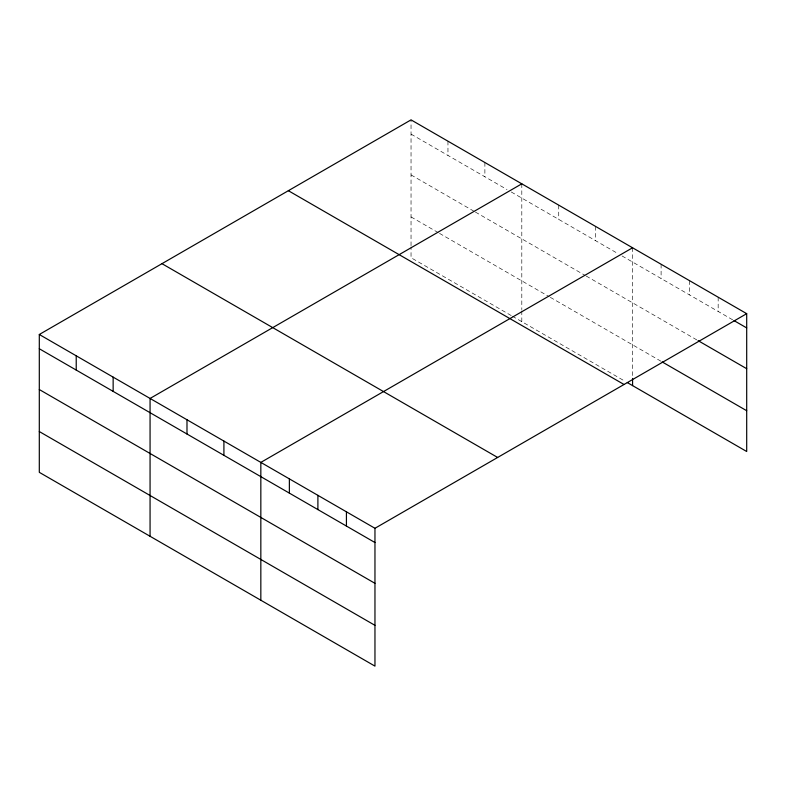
<?xml version="1.0" encoding="UTF-8"?>
<svg xmlns="http://www.w3.org/2000/svg" width="786" height="786" viewBox="0 0 786 786"><rect width="100%" height="100%" fill="white"/><g stroke="black" fill="none" stroke-linecap="round" stroke-linejoin="round"><path stroke-width="0.59" stroke-dasharray="3.93 2.95" d="M411.039 245.713L411.039 119.875M411.039 134.121L507.039 189.554M511.254 191.99L617.806 253.505M622.021 255.941L732.965 319.99M411.039 174.905L474.331 211.454M475.392 212.063L585.098 275.405M586.16 276.014L698.096 340.643M411.039 216.926L438.47 232.764M439.521 233.373L549.237 296.715M550.288 297.324L661.105 361.305M511.254 315.569L411.039 257.71L411.039 246.912M512.315 316.178L625.194 381.348M718.168 297.196L718.168 311.443M689.636 280.72L689.636 294.976M661.105 264.253L661.105 278.499M632.573 247.777L632.573 377.221M595.65 226.466L595.65 240.713M558.728 205.146L558.728 219.392M521.806 183.826L521.806 309.664M521.806 310.863L521.806 321.661M484.883 162.515L484.883 176.762M447.961 141.195L447.961 155.441"/><path stroke-width="1.18" d="M39.3 334.492L374.961 528.29L374.961 666.125L39.3 472.327L39.3 334.492L411.039 119.875L746.7 313.673L746.7 451.508L627.297 382.566M521.806 183.826L150.067 398.453L150.067 536.278M632.573 247.777L260.834 462.404L260.834 600.239M374.961 528.29L746.7 313.673M734.016 320.6L746.7 327.919M698.096 340.643L746.7 368.703M662.166 361.914L746.7 410.724M288.364 190.703L624.025 384.492M161.975 263.674L497.636 457.462M39.3 348.748L374.961 542.537M39.3 389.532L374.961 583.32M39.3 431.543L374.961 625.342M632.573 378.42L632.573 385.612M346.43 511.814L346.43 526.07M317.898 495.347L317.898 509.593M289.366 478.87L289.366 493.127M223.912 441.084L223.912 455.33M186.989 419.763L186.989 434.019M113.145 377.133L113.145 391.379M76.222 355.812L76.222 370.059"/></g></svg>
